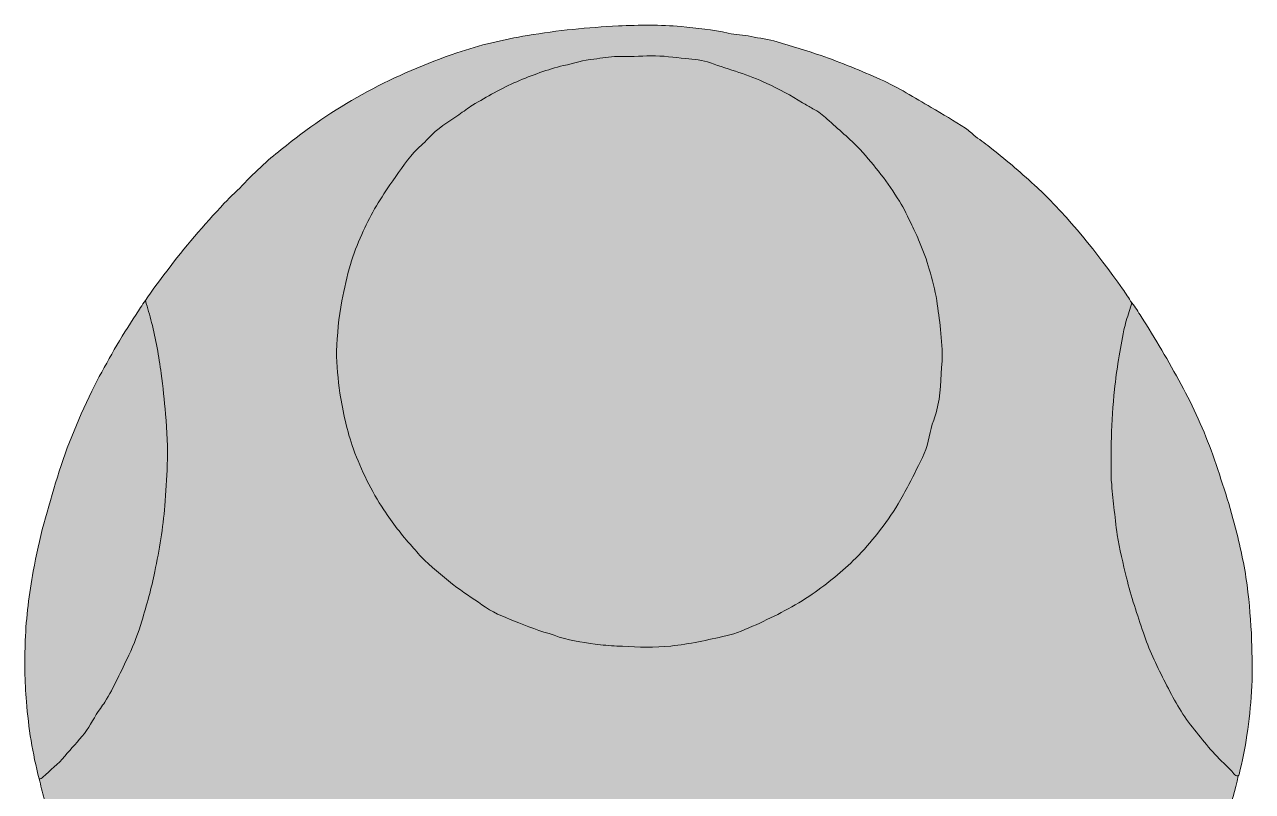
# Model space of a CAD drawing. Header units: inches. Extents: x 1.04 to 5.04, y -5.13 to -1.05.
# Drawn here: x 1.045 to 5.04, y -3.549 to -1.054 of the extents above; entities that cross this region are included whole.
import ezdxf

# ---------------------------------------------------------------- set-up
doc = ezdxf.new("R2010")
doc.units = ezdxf.units.IN
doc.header["$MEASUREMENT"] = 0
doc.layers.add('Layer 1', color=7, linetype='Continuous', lineweight=0)

msp = doc.modelspace()

# ---------------------------------------------------------------- hatches: boundary and pattern name
at = {"layer": 'Layer 1', "true_color": 0x000000, "transparency": 33554687}
h = msp.add_hatch(color=18, dxfattribs=at)
h.dxf.hatch_style = 2
edge = h.paths.add_edge_path()
edge.add_spline(control_points=[(2.0594, -2.1167), (2.0618, -2.1636), (2.0638, -2.2085), (2.0709, -2.2531), (2.0808, -2.315), (2.0936, -2.3758), (2.1149, -2.435), (2.1402, -2.505), (2.1733, -2.5709), (2.2139, -2.6331), (2.2413, -2.6751), (2.272, -2.7146), (2.3055, -2.7519), (2.3192, -2.7671), (2.3318, -2.7835), (2.3469, -2.7972), (2.3804, -2.8279), (2.4144, -2.8579), (2.4512, -2.8851), (2.4817, -2.9076), (2.5137, -2.9279), (2.5447, -2.9497), (2.5777, -2.9727), (2.6162, -2.9846), (2.6526, -3.0006), (2.6954, -3.0194), (2.7406, -3.0313), (2.7847, -3.0465), (2.8281, -3.0614), (2.8733, -3.0654), (2.9183, -3.0715), (2.9419, -3.0747), (2.9658, -3.0754), (2.9897, -3.0767), (3.0423, -3.0796), (3.0948, -3.0811), (3.1474, -3.0759), (3.2081, -3.0698), (3.2674, -3.0558), (3.3269, -3.0429), (3.3612, -3.0355), (3.3927, -3.0207), (3.4246, -3.0064), (3.4882, -2.9779), (3.5498, -2.9464), (3.6073, -2.907), (3.6582, -2.8721), (3.7055, -2.8333), (3.7493, -2.7899), (3.775, -2.7644), (3.7981, -2.7368), (3.8206, -2.7086), (3.8446, -2.6783), (3.8669, -2.6468), (3.8866, -2.6134), (3.8988, -2.5928), (3.9107, -2.5722), (3.9214, -2.5509), (3.9384, -2.5174), (3.9564, -2.4844), (3.9718, -2.45), (3.9875, -2.4149), (3.9882, -2.3761), (4.0027, -2.3409), (4.0064, -2.3318), (4.0094, -2.3224), (4.0119, -2.3129), (4.0262, -2.2594), (4.0256, -2.2041), (4.0297, -2.1495), (4.0322, -2.1152), (4.0267, -2.0808), (4.0243, -2.0464), (4.0222, -2.0145), (4.0168, -1.9833), (4.0123, -1.9519), (4.0074, -1.9175), (3.9979, -1.8839), (3.9883, -1.8504), (3.9795, -1.8201), (3.969, -1.7904), (3.9567, -1.7616), (3.9488, -1.7432), (3.9407, -1.7248), (3.9317, -1.7068), (3.9185, -1.6805), (3.9066, -1.6535), (3.8909, -1.6285), (3.8533, -1.5687), (3.8111, -1.5127), (3.7631, -1.4609), (3.7299, -1.4252), (3.6919, -1.3948), (3.6564, -1.3617), (3.6424, -1.3486), (3.6271, -1.3367), (3.6097, -1.3278), (3.5982, -1.322), (3.5872, -1.3154), (3.5763, -1.3085), (3.5387, -1.2848), (3.4996, -1.2642), (3.4594, -1.2454), (3.4005, -1.2178), (3.3379, -1.2004), (3.2768, -1.179), (3.2506, -1.1698), (3.2229, -1.1675), (3.1954, -1.1648), (3.1581, -1.1612), (3.1211, -1.1551), (3.0834, -1.1561), (3.0469, -1.157), (3.0105, -1.1584), (2.974, -1.1582), (2.9481, -1.158), (2.9229, -1.1639), (2.8973, -1.1663), (2.8638, -1.1695), (2.8315, -1.1802), (2.7987, -1.1877), (2.7461, -1.1998), (2.6959, -1.219), (2.6462, -1.2402), (2.5961, -1.2616), (2.5492, -1.2886), (2.5027, -1.3163), (2.4871, -1.3256), (2.473, -1.3373), (2.458, -1.3476), (2.4233, -1.3713), (2.3868, -1.3926), (2.3584, -1.4247), (2.3441, -1.4409), (2.3261, -1.4535), (2.3118, -1.4699), (2.2829, -1.5031), (2.259, -1.5401), (2.2337, -1.576), (2.198, -1.6267), (2.1668, -1.68), (2.1419, -1.7369), (2.1279, -1.7688), (2.1153, -1.8014), (2.1051, -1.8348), (2.0932, -1.8735), (2.0852, -1.9131), (2.0772, -1.9529), (2.0661, -2.0078), (2.0632, -2.0631), (2.0594, -2.1167)], knot_values=[0, 0, 0, 0, 1, 1, 1, 2, 2, 2, 3, 3, 3, 4, 4, 4, 5, 5, 5, 6, 6, 6, 7, 7, 7, 8, 8, 8, 9, 9, 9, 10, 10, 10, 11, 11, 11, 12, 12, 12, 13, 13, 13, 14, 14, 14, 15, 15, 15, 16, 16, 16, 17, 17, 17, 18, 18, 18, 19, 19, 19, 20, 20, 20, 21, 21, 21, 22, 22, 22, 23, 23, 23, 24, 24, 24, 25, 25, 25, 26, 26, 26, 27, 27, 27, 28, 28, 28, 29, 29, 29, 30, 30, 30, 31, 31, 31, 32, 32, 32, 33, 33, 33, 34, 34, 34, 35, 35, 35, 36, 36, 36, 37, 37, 37, 38, 38, 38, 39, 39, 39, 40, 40, 40, 41, 41, 41, 42, 42, 42, 43, 43, 43, 44, 44, 44, 45, 45, 45, 46, 46, 46, 47, 47, 47, 48, 48, 48, 49, 49, 49, 50, 50, 50, 50], degree=3, periodic=0)
edge = h.paths.add_edge_path()
edge.add_spline(control_points=[(4.9935, -3.4984), (4.985, -3.544), (4.9707, -3.5879), (4.9549, -3.6313), (4.8991, -3.7838), (4.8148, -3.9187), (4.702, -4.035), (4.627, -4.1124), (4.5406, -4.1754), (4.4456, -4.2268), (4.3886, -4.2576), (4.3291, -4.2824), (4.2693, -4.3067), (4.2679, -4.3073), (4.2667, -4.3082), (4.2654, -4.3089), (4.259, -4.3005), (4.2656, -4.2921), (4.2655, -4.2837), (4.2645, -4.2309), (4.2664, -4.1782), (4.2612, -4.1255), (4.2581, -4.0948), (4.2535, -4.0662), (4.2363, -4.0388), (4.2113, -3.9989), (4.1769, -3.9692), (4.1422, -3.9393), (4.1237, -3.9235), (4.1019, -3.9123), (4.0824, -3.8981), (4.0479, -3.8731), (4.0114, -3.8513), (3.9745, -3.8305), (3.9311, -3.8061), (3.8862, -3.785), (3.8402, -3.7659), (3.7448, -3.7262), (3.6472, -3.693), (3.547, -3.668), (3.4932, -3.6545), (3.4378, -3.6476), (3.3831, -3.6373), (3.3316, -3.6275), (3.2794, -3.6258), (3.2275, -3.6202), (3.188, -3.6159), (3.1479, -3.6174), (3.108, -3.6173), (3.0245, -3.617), (2.9409, -3.6148), (2.8575, -3.6218), (2.8122, -3.6256), (2.7672, -3.6311), (2.722, -3.6351), (2.6671, -3.6399), (2.6136, -3.6524), (2.56, -3.6634), (2.5186, -3.6719), (2.4782, -3.6855), (2.4375, -3.6971), (2.4025, -3.707), (2.367, -3.7156), (2.3329, -3.7278), (2.266, -3.7517), (2.2015, -3.7814), (2.1381, -3.8133), (2.0739, -3.8455), (2.0116, -3.8809), (1.955, -3.9254), (1.9242, -3.9497), (1.8884, -3.9683), (1.8658, -4.002), (1.8491, -4.027), (1.8344, -4.0531), (1.8272, -4.0826), (1.8186, -4.1178), (1.8184, -4.154), (1.8164, -4.1898), (1.8144, -4.2242), (1.8137, -4.2589), (1.8177, -4.2934), (1.8182, -4.298), (1.8196, -4.3034), (1.8152, -4.3074), (1.7584, -4.2846), (1.701, -4.2627), (1.6473, -4.2335), (1.5855, -4.1998), (1.5262, -4.1614), (1.4716, -4.117), (1.4164, -4.0721), (1.3658, -4.0221), (1.3205, -3.9669), (1.258, -3.8906), (1.2051, -3.8085), (1.1648, -3.7183), (1.1435, -3.6707), (1.1231, -3.6231), (1.1087, -3.5727), (1.1025, -3.5512), (1.0978, -3.5295), (1.0927, -3.5078), (1.0976, -3.5082), (1.1013, -3.5062), (1.1048, -3.5027), (1.1283, -3.4797), (1.1546, -3.4596), (1.176, -3.4342), (1.1969, -3.4092), (1.2192, -3.3855), (1.2396, -3.36), (1.2599, -3.3347), (1.2726, -3.3048), (1.2917, -3.2789), (1.2967, -3.2722), (1.3014, -3.2653), (1.3058, -3.2583), (1.336, -3.2095), (1.3593, -3.1571), (1.3842, -3.1055), (1.4013, -3.0699), (1.4151, -3.0327), (1.4264, -2.995), (1.4423, -2.9418), (1.4575, -2.8881), (1.4687, -2.8336), (1.4833, -2.7629), (1.4951, -2.6918), (1.5012, -2.6197), (1.5049, -2.5755), (1.5079, -2.5313), (1.5094, -2.4871), (1.5113, -2.4318), (1.5087, -2.3765), (1.5036, -2.3213), (1.4995, -2.2772), (1.4958, -2.2331), (1.4896, -2.1893), (1.4816, -2.1335), (1.472, -2.078), (1.4583, -2.0233), (1.4523, -1.9995), (1.4452, -1.976), (1.4385, -1.9523), (1.4588, -1.9184), (1.4839, -1.888), (1.5074, -1.8564), (1.5651, -1.7789), (1.629, -1.7065), (1.6946, -1.6357), (1.7159, -1.6127), (1.7405, -1.5925), (1.7611, -1.5689), (1.7822, -1.5447), (1.8072, -1.5248), (1.83, -1.5026), (1.8506, -1.4825), (1.8744, -1.4658), (1.8967, -1.4476), (2.0627, -1.3125), (2.2493, -1.2153), (2.4512, -1.1463), (2.5261, -1.1207), (2.6029, -1.1031), (2.6809, -1.0898), (2.7789, -1.0731), (2.8776, -1.0634), (2.9768, -1.0588), (3.0448, -1.0557), (3.1133, -1.0542), (3.1808, -1.061), (3.2319, -1.0661), (3.2837, -1.07), (3.3341, -1.0824), (3.3583, -1.0884), (3.3839, -1.0867), (3.4084, -1.0926), (3.4365, -1.0992), (3.4657, -1.1018), (3.4931, -1.11), (3.541, -1.1242), (3.5889, -1.1387), (3.6361, -1.155), (3.7019, -1.1777), (3.7659, -1.2046), (3.8294, -1.2326), (3.8871, -1.2581), (3.9399, -1.2927), (3.9945, -1.3239), (4.0321, -1.3453), (4.069, -1.368), (4.1056, -1.3911), (4.1177, -1.3987), (4.1276, -1.4098), (4.139, -1.4186), (4.1564, -1.432), (4.1749, -1.4442), (4.192, -1.4581), (4.2423, -1.4987), (4.2918, -1.5401), (4.339, -1.5844), (4.4447, -1.6833), (4.5338, -1.7961), (4.6169, -1.9139), (4.6274, -1.9288), (4.6374, -1.944), (4.6467, -1.9595), (4.6439, -1.9689), (4.641, -1.9783), (4.6383, -1.9877), (4.6325, -2.0077), (4.6254, -2.0275), (4.6216, -2.0478), (4.6094, -2.1121), (4.5972, -2.1763), (4.591, -2.2416), (4.586, -2.2936), (4.5822, -2.3457), (4.5806, -2.3979), (4.5792, -2.4416), (4.5802, -2.4853), (4.5802, -2.5291), (4.5802, -2.5332), (4.5803, -2.5374), (4.5808, -2.5416), (4.5835, -2.569), (4.5853, -2.5965), (4.5888, -2.624), (4.5926, -2.654), (4.5952, -2.6842), (4.5997, -2.714), (4.6068, -2.7612), (4.6192, -2.8073), (4.6299, -2.8538), (4.6441, -2.9148), (4.6654, -2.9736), (4.6847, -3.033), (4.7021, -3.0864), (4.7263, -3.1365), (4.7516, -3.1862), (4.7773, -3.2366), (4.8032, -3.2869), (4.8382, -3.3317), (4.8723, -3.3753), (4.9062, -3.4191), (4.9465, -3.4574), (4.958, -3.4684), (4.9701, -3.479), (4.9796, -3.492), (4.9828, -3.4965), (4.9877, -3.4987), (4.9935, -3.4984)], knot_values=[0, 0, 0, 0, 1, 1, 1, 2, 2, 2, 3, 3, 3, 4, 4, 4, 5, 5, 5, 6, 6, 6, 7, 7, 7, 8, 8, 8, 9, 9, 9, 10, 10, 10, 11, 11, 11, 12, 12, 12, 13, 13, 13, 14, 14, 14, 15, 15, 15, 16, 16, 16, 17, 17, 17, 18, 18, 18, 19, 19, 19, 20, 20, 20, 21, 21, 21, 22, 22, 22, 23, 23, 23, 24, 24, 24, 25, 25, 25, 26, 26, 26, 27, 27, 27, 28, 28, 28, 29, 29, 29, 30, 30, 30, 31, 31, 31, 32, 32, 32, 33, 33, 33, 34, 34, 34, 35, 35, 35, 36, 36, 36, 37, 37, 37, 38, 38, 38, 39, 39, 39, 40, 40, 40, 41, 41, 41, 42, 42, 42, 43, 43, 43, 44, 44, 44, 45, 45, 45, 46, 46, 46, 47, 47, 47, 48, 48, 48, 49, 49, 49, 50, 50, 50, 51, 51, 51, 52, 52, 52, 53, 53, 53, 54, 54, 54, 55, 55, 55, 56, 56, 56, 57, 57, 57, 58, 58, 58, 59, 59, 59, 60, 60, 60, 61, 61, 61, 62, 62, 62, 63, 63, 63, 64, 64, 64, 65, 65, 65, 66, 66, 66, 67, 67, 67, 68, 68, 68, 69, 69, 69, 70, 70, 70, 71, 71, 71, 72, 72, 72, 73, 73, 73, 74, 74, 74, 75, 75, 75, 76, 76, 76, 77, 77, 77, 78, 78, 78, 79, 79, 79, 80, 80, 80, 81, 81, 81, 82, 82, 82, 83, 83, 83, 84, 84, 84, 84], degree=3, periodic=0)
at = {"layer": 'Layer 1', "true_color": 0xcccccc, "transparency": 33554687}
h = msp.add_hatch(color=254, dxfattribs=at)
h.dxf.hatch_style = 2
edge = h.paths.add_edge_path()
edge.add_spline(control_points=[(2.0594, -2.1167), (2.0632, -2.0631), (2.0661, -2.0078), (2.0772, -1.9529), (2.0852, -1.9131), (2.0932, -1.8735), (2.1051, -1.8348), (2.1153, -1.8014), (2.1279, -1.7688), (2.1419, -1.7369), (2.1668, -1.68), (2.198, -1.6267), (2.2337, -1.576), (2.259, -1.5401), (2.2829, -1.5031), (2.3118, -1.4699), (2.3261, -1.4535), (2.3441, -1.4409), (2.3584, -1.4247), (2.3868, -1.3926), (2.4233, -1.3713), (2.458, -1.3476), (2.473, -1.3373), (2.4871, -1.3256), (2.5027, -1.3163), (2.5492, -1.2886), (2.5961, -1.2616), (2.6462, -1.2402), (2.6959, -1.219), (2.7461, -1.1998), (2.7987, -1.1877), (2.8315, -1.1802), (2.8638, -1.1695), (2.8973, -1.1663), (2.9229, -1.1639), (2.9481, -1.158), (2.974, -1.1582), (3.0105, -1.1584), (3.0469, -1.157), (3.0834, -1.1561), (3.1211, -1.1551), (3.1581, -1.1612), (3.1954, -1.1648), (3.2229, -1.1675), (3.2506, -1.1698), (3.2768, -1.179), (3.3379, -1.2004), (3.4005, -1.2178), (3.4594, -1.2454), (3.4996, -1.2642), (3.5387, -1.2848), (3.5763, -1.3085), (3.5872, -1.3154), (3.5982, -1.322), (3.6097, -1.3278), (3.6271, -1.3367), (3.6424, -1.3486), (3.6564, -1.3617), (3.6919, -1.3948), (3.7299, -1.4252), (3.7631, -1.4609), (3.8111, -1.5127), (3.8533, -1.5687), (3.8909, -1.6285), (3.9066, -1.6535), (3.9185, -1.6805), (3.9317, -1.7068), (3.9407, -1.7248), (3.9488, -1.7432), (3.9567, -1.7616), (3.969, -1.7904), (3.9795, -1.8201), (3.9883, -1.8504), (3.9979, -1.8839), (4.0074, -1.9175), (4.0123, -1.9519), (4.0168, -1.9833), (4.0222, -2.0145), (4.0243, -2.0464), (4.0267, -2.0808), (4.0322, -2.1152), (4.0297, -2.1495), (4.0256, -2.2041), (4.0262, -2.2594), (4.0119, -2.3129), (4.0094, -2.3224), (4.0064, -2.3318), (4.0027, -2.3409), (3.9882, -2.3761), (3.9875, -2.4149), (3.9718, -2.45), (3.9564, -2.4844), (3.9384, -2.5174), (3.9214, -2.5509), (3.9107, -2.5722), (3.8988, -2.5928), (3.8866, -2.6134), (3.8669, -2.6468), (3.8446, -2.6783), (3.8206, -2.7086), (3.7981, -2.7368), (3.775, -2.7644), (3.7493, -2.7899), (3.7055, -2.8333), (3.6582, -2.8721), (3.6073, -2.907), (3.5498, -2.9464), (3.4882, -2.9779), (3.4246, -3.0064), (3.3927, -3.0207), (3.3612, -3.0355), (3.3269, -3.0429), (3.2674, -3.0558), (3.2081, -3.0698), (3.1474, -3.0759), (3.0948, -3.0811), (3.0423, -3.0796), (2.9897, -3.0767), (2.9658, -3.0754), (2.9419, -3.0747), (2.9183, -3.0715), (2.8733, -3.0654), (2.8281, -3.0614), (2.7847, -3.0465), (2.7406, -3.0313), (2.6954, -3.0194), (2.6526, -3.0006), (2.6162, -2.9846), (2.5777, -2.9727), (2.5447, -2.9497), (2.5137, -2.9279), (2.4817, -2.9076), (2.4512, -2.8851), (2.4144, -2.8579), (2.3804, -2.8279), (2.3469, -2.7972), (2.3318, -2.7835), (2.3192, -2.7671), (2.3055, -2.7519), (2.272, -2.7146), (2.2413, -2.6751), (2.2139, -2.6331), (2.1733, -2.5709), (2.1402, -2.505), (2.1149, -2.435), (2.0936, -2.3758), (2.0808, -2.315), (2.0709, -2.2531), (2.0638, -2.2085), (2.0618, -2.1636), (2.0594, -2.1167)], knot_values=[0, 0, 0, 0, 1, 1, 1, 2, 2, 2, 3, 3, 3, 4, 4, 4, 5, 5, 5, 6, 6, 6, 7, 7, 7, 8, 8, 8, 9, 9, 9, 10, 10, 10, 11, 11, 11, 12, 12, 12, 13, 13, 13, 14, 14, 14, 15, 15, 15, 16, 16, 16, 17, 17, 17, 18, 18, 18, 19, 19, 19, 20, 20, 20, 21, 21, 21, 22, 22, 22, 23, 23, 23, 24, 24, 24, 25, 25, 25, 26, 26, 26, 27, 27, 27, 28, 28, 28, 29, 29, 29, 30, 30, 30, 31, 31, 31, 32, 32, 32, 33, 33, 33, 34, 34, 34, 35, 35, 35, 36, 36, 36, 37, 37, 37, 38, 38, 38, 39, 39, 39, 40, 40, 40, 41, 41, 41, 42, 42, 42, 43, 43, 43, 44, 44, 44, 45, 45, 45, 46, 46, 46, 47, 47, 47, 48, 48, 48, 49, 49, 49, 50, 50, 50, 50], degree=3, periodic=0)
h = msp.add_hatch(color=254, dxfattribs=at)
h.dxf.hatch_style = 2
edge = h.paths.add_edge_path()
edge.add_spline(control_points=[(1.4385, -1.9523), (1.4452, -1.976), (1.4523, -1.9995), (1.4583, -2.0233), (1.472, -2.078), (1.4816, -2.1335), (1.4896, -2.1893), (1.4958, -2.2331), (1.4995, -2.2772), (1.5036, -2.3213), (1.5087, -2.3765), (1.5113, -2.4318), (1.5094, -2.4871), (1.5079, -2.5313), (1.5049, -2.5755), (1.5012, -2.6197), (1.4951, -2.6918), (1.4833, -2.7629), (1.4687, -2.8336), (1.4575, -2.8881), (1.4423, -2.9418), (1.4264, -2.995), (1.4151, -3.0327), (1.4013, -3.0699), (1.3842, -3.1055), (1.3593, -3.1571), (1.336, -3.2095), (1.3058, -3.2583), (1.3014, -3.2653), (1.2967, -3.2722), (1.2917, -3.2789), (1.2726, -3.3048), (1.2599, -3.3347), (1.2396, -3.36), (1.2192, -3.3855), (1.1969, -3.4092), (1.176, -3.4342), (1.1546, -3.4596), (1.1283, -3.4797), (1.1048, -3.5027), (1.1013, -3.5062), (1.0976, -3.5082), (1.0927, -3.5078), (1.0705, -3.4256), (1.058, -3.3417), (1.0508, -3.2569), (1.0452, -3.1905), (1.0449, -3.1239), (1.0472, -3.0575), (1.0499, -2.9817), (1.0601, -2.9066), (1.0732, -2.8319), (1.0915, -2.728), (1.1207, -2.6271), (1.1517, -2.5266), (1.1833, -2.424), (1.2243, -2.3251), (1.2728, -2.2293), (1.3132, -2.1494), (1.3586, -2.0722), (1.4077, -1.9972), (1.4177, -1.982), (1.4269, -1.9663), (1.4385, -1.9523)], knot_values=[0, 0, 0, 0, 1, 1, 1, 2, 2, 2, 3, 3, 3, 4, 4, 4, 5, 5, 5, 6, 6, 6, 7, 7, 7, 8, 8, 8, 9, 9, 9, 10, 10, 10, 11, 11, 11, 12, 12, 12, 13, 13, 13, 14, 14, 14, 15, 15, 15, 16, 16, 16, 17, 17, 17, 18, 18, 18, 19, 19, 19, 20, 20, 20, 21, 21, 21, 21], degree=3, periodic=0)
h = msp.add_hatch(color=254, dxfattribs=at)
h.dxf.hatch_style = 2
edge = h.paths.add_edge_path()
edge.add_spline(control_points=[(4.9935, -3.4984), (4.9877, -3.4987), (4.9828, -3.4965), (4.9796, -3.492), (4.9701, -3.479), (4.958, -3.4684), (4.9465, -3.4574), (4.9062, -3.4191), (4.8723, -3.3753), (4.8382, -3.3317), (4.8032, -3.2869), (4.7773, -3.2366), (4.7516, -3.1862), (4.7263, -3.1365), (4.7021, -3.0864), (4.6847, -3.033), (4.6654, -2.9736), (4.6441, -2.9148), (4.6299, -2.8538), (4.6192, -2.8073), (4.6068, -2.7612), (4.5997, -2.714), (4.5952, -2.6842), (4.5926, -2.654), (4.5888, -2.624), (4.5853, -2.5965), (4.5835, -2.569), (4.5808, -2.5416), (4.5803, -2.5374), (4.5802, -2.5332), (4.5802, -2.5291), (4.5802, -2.4853), (4.5792, -2.4416), (4.5806, -2.3979), (4.5822, -2.3457), (4.586, -2.2936), (4.591, -2.2416), (4.5972, -2.1763), (4.6094, -2.1121), (4.6216, -2.0478), (4.6254, -2.0275), (4.6325, -2.0077), (4.6383, -1.9877), (4.641, -1.9783), (4.6439, -1.9689), (4.6467, -1.9595), (4.6596, -1.9727), (4.6677, -1.9892), (4.6775, -2.0044), (4.7238, -2.0761), (4.7668, -2.1498), (4.8075, -2.2248), (4.8475, -2.2986), (4.8823, -2.3746), (4.9103, -2.4541), (4.9399, -2.5381), (4.9673, -2.6227), (4.9889, -2.709), (5.0047, -2.7721), (5.0176, -2.8361), (5.025, -2.9009), (5.0318, -2.9597), (5.0362, -3.0188), (5.0377, -3.0781), (5.039, -3.1268), (5.0396, -3.1754), (5.0367, -3.224), (5.0338, -3.2713), (5.0288, -3.3184), (5.0218, -3.3654), (5.0154, -3.4086), (5.0069, -3.4513), (4.9959, -3.4935), (4.9954, -3.4952), (4.9943, -3.4968), (4.9935, -3.4984)], knot_values=[0, 0, 0, 0, 1, 1, 1, 2, 2, 2, 3, 3, 3, 4, 4, 4, 5, 5, 5, 6, 6, 6, 7, 7, 7, 8, 8, 8, 9, 9, 9, 10, 10, 10, 11, 11, 11, 12, 12, 12, 13, 13, 13, 14, 14, 14, 15, 15, 15, 16, 16, 16, 17, 17, 17, 18, 18, 18, 19, 19, 19, 20, 20, 20, 21, 21, 21, 22, 22, 22, 23, 23, 23, 24, 24, 24, 25, 25, 25, 25], degree=3, periodic=0)

# ---------------------------------------------------------------- linework, layer by layer
at = {"layer": 'Layer 1'}
for points, knots in [([(4.9935, -3.4984), (4.985, -3.544), (4.9707, -3.5879), (4.9549, -3.6313), (4.8991, -3.7838), (4.8148, -3.9187), (4.702, -4.035), (4.627, -4.1124), (4.5406, -4.1754), (4.4456, -4.2268), (4.3886, -4.2576), (4.3291, -4.2824), (4.2693, -4.3067), (4.2679, -4.3073), (4.2667, -4.3082), (4.2654, -4.3089), (4.259, -4.3005), (4.2656, -4.2921), (4.2655, -4.2837), (4.2645, -4.2309), (4.2664, -4.1782), (4.2612, -4.1255), (4.2581, -4.0948), (4.2535, -4.0662), (4.2363, -4.0388), (4.2113, -3.9989), (4.1769, -3.9692), (4.1422, -3.9393), (4.1237, -3.9235), (4.1019, -3.9123), (4.0824, -3.8981), (4.0479, -3.8731), (4.0114, -3.8513), (3.9745, -3.8305), (3.9311, -3.8061), (3.8862, -3.785), (3.8402, -3.7659), (3.7448, -3.7262), (3.6472, -3.693), (3.547, -3.668), (3.4932, -3.6545), (3.4378, -3.6476), (3.3831, -3.6373), (3.3316, -3.6275), (3.2794, -3.6258), (3.2275, -3.6202), (3.188, -3.6159), (3.1479, -3.6174), (3.108, -3.6173), (3.0245, -3.617), (2.9409, -3.6148), (2.8575, -3.6218), (2.8122, -3.6256), (2.7672, -3.6311), (2.722, -3.6351), (2.6671, -3.6399), (2.6136, -3.6524), (2.56, -3.6634), (2.5186, -3.6719), (2.4782, -3.6855), (2.4375, -3.6971), (2.4025, -3.707), (2.367, -3.7156), (2.3329, -3.7278), (2.266, -3.7517), (2.2015, -3.7814), (2.1381, -3.8133), (2.0739, -3.8455), (2.0116, -3.8809), (1.955, -3.9254), (1.9242, -3.9497), (1.8884, -3.9683), (1.8658, -4.002), (1.8491, -4.027), (1.8344, -4.0531), (1.8272, -4.0826), (1.8186, -4.1178), (1.8184, -4.154), (1.8164, -4.1898), (1.8144, -4.2242), (1.8137, -4.2589), (1.8177, -4.2934), (1.8182, -4.298), (1.8196, -4.3034), (1.8152, -4.3074), (1.7584, -4.2846), (1.701, -4.2627), (1.6473, -4.2335), (1.5855, -4.1998), (1.5262, -4.1614), (1.4716, -4.117), (1.4164, -4.0721), (1.3658, -4.0221), (1.3205, -3.9669), (1.258, -3.8906), (1.2051, -3.8085), (1.1648, -3.7183), (1.1435, -3.6707), (1.1231, -3.6231), (1.1087, -3.5727), (1.1025, -3.5512), (1.0978, -3.5295), (1.0927, -3.5078), (1.0976, -3.5082), (1.1013, -3.5062), (1.1048, -3.5027), (1.1283, -3.4797), (1.1546, -3.4596), (1.176, -3.4342), (1.1969, -3.4092), (1.2192, -3.3855), (1.2396, -3.36), (1.2599, -3.3347), (1.2726, -3.3048), (1.2917, -3.2789), (1.2967, -3.2722), (1.3014, -3.2653), (1.3058, -3.2583), (1.336, -3.2095), (1.3593, -3.1571), (1.3842, -3.1055), (1.4013, -3.0699), (1.4151, -3.0327), (1.4264, -2.995), (1.4423, -2.9418), (1.4575, -2.8881), (1.4687, -2.8336), (1.4833, -2.7629), (1.4951, -2.6918), (1.5012, -2.6197), (1.5049, -2.5755), (1.5079, -2.5313), (1.5094, -2.4871), (1.5113, -2.4318), (1.5087, -2.3765), (1.5036, -2.3213), (1.4995, -2.2772), (1.4958, -2.2331), (1.4896, -2.1893), (1.4816, -2.1335), (1.472, -2.078), (1.4583, -2.0233), (1.4523, -1.9995), (1.4452, -1.976), (1.4385, -1.9523), (1.4588, -1.9184), (1.4839, -1.888), (1.5074, -1.8564), (1.5651, -1.7789), (1.629, -1.7065), (1.6946, -1.6357), (1.7159, -1.6127), (1.7405, -1.5925), (1.7611, -1.5689), (1.7822, -1.5447), (1.8072, -1.5248), (1.83, -1.5026), (1.8506, -1.4825), (1.8744, -1.4658), (1.8967, -1.4476), (2.0627, -1.3125), (2.2493, -1.2153), (2.4512, -1.1463), (2.5261, -1.1207), (2.6029, -1.1031), (2.6809, -1.0898), (2.7789, -1.0731), (2.8776, -1.0634), (2.9768, -1.0588), (3.0448, -1.0557), (3.1133, -1.0542), (3.1808, -1.061), (3.2319, -1.0661), (3.2837, -1.07), (3.3341, -1.0824), (3.3583, -1.0884), (3.3839, -1.0867), (3.4084, -1.0926), (3.4365, -1.0992), (3.4657, -1.1018), (3.4931, -1.11), (3.541, -1.1242), (3.5889, -1.1387), (3.6361, -1.155), (3.7019, -1.1777), (3.7659, -1.2046), (3.8294, -1.2326), (3.8871, -1.2581), (3.9399, -1.2927), (3.9945, -1.3239), (4.0321, -1.3453), (4.069, -1.368), (4.1056, -1.3911), (4.1177, -1.3987), (4.1276, -1.4098), (4.139, -1.4186), (4.1564, -1.432), (4.1749, -1.4442), (4.192, -1.4581), (4.2423, -1.4987), (4.2918, -1.5401), (4.339, -1.5844), (4.4447, -1.6833), (4.5338, -1.7961), (4.6169, -1.9139), (4.6274, -1.9288), (4.6374, -1.944), (4.6467, -1.9595), (4.6439, -1.9689), (4.641, -1.9783), (4.6383, -1.9877), (4.6325, -2.0077), (4.6254, -2.0275), (4.6216, -2.0478), (4.6094, -2.1121), (4.5972, -2.1763), (4.591, -2.2416), (4.586, -2.2936), (4.5822, -2.3457), (4.5806, -2.3979), (4.5792, -2.4416), (4.5802, -2.4853), (4.5802, -2.5291), (4.5802, -2.5332), (4.5803, -2.5374), (4.5808, -2.5416), (4.5835, -2.569), (4.5853, -2.5965), (4.5888, -2.624), (4.5926, -2.654), (4.5952, -2.6842), (4.5997, -2.714), (4.6068, -2.7612), (4.6192, -2.8073), (4.6299, -2.8538), (4.6441, -2.9148), (4.6654, -2.9736), (4.6847, -3.033), (4.7021, -3.0864), (4.7263, -3.1365), (4.7516, -3.1862), (4.7773, -3.2366), (4.8032, -3.2869), (4.8382, -3.3317), (4.8723, -3.3753), (4.9062, -3.4191), (4.9465, -3.4574), (4.958, -3.4684), (4.9701, -3.479), (4.9796, -3.492), (4.9828, -3.4965), (4.9877, -3.4987), (4.9935, -3.4984)], [0, 0, 0, 0, 1, 1, 1, 2, 2, 2, 3, 3, 3, 4, 4, 4, 5, 5, 5, 6, 6, 6, 7, 7, 7, 8, 8, 8, 9, 9, 9, 10, 10, 10, 11, 11, 11, 12, 12, 12, 13, 13, 13, 14, 14, 14, 15, 15, 15, 16, 16, 16, 17, 17, 17, 18, 18, 18, 19, 19, 19, 20, 20, 20, 21, 21, 21, 22, 22, 22, 23, 23, 23, 24, 24, 24, 25, 25, 25, 26, 26, 26, 27, 27, 27, 28, 28, 28, 29, 29, 29, 30, 30, 30, 31, 31, 31, 32, 32, 32, 33, 33, 33, 34, 34, 34, 35, 35, 35, 36, 36, 36, 37, 37, 37, 38, 38, 38, 39, 39, 39, 40, 40, 40, 41, 41, 41, 42, 42, 42, 43, 43, 43, 44, 44, 44, 45, 45, 45, 46, 46, 46, 47, 47, 47, 48, 48, 48, 49, 49, 49, 50, 50, 50, 51, 51, 51, 52, 52, 52, 53, 53, 53, 54, 54, 54, 55, 55, 55, 56, 56, 56, 57, 57, 57, 58, 58, 58, 59, 59, 59, 60, 60, 60, 61, 61, 61, 62, 62, 62, 63, 63, 63, 64, 64, 64, 65, 65, 65, 66, 66, 66, 67, 67, 67, 68, 68, 68, 69, 69, 69, 70, 70, 70, 71, 71, 71, 72, 72, 72, 73, 73, 73, 74, 74, 74, 75, 75, 75, 76, 76, 76, 77, 77, 77, 78, 78, 78, 79, 79, 79, 80, 80, 80, 81, 81, 81, 82, 82, 82, 83, 83, 83, 84, 84, 84, 84]), ([(2.0594, -2.1167), (2.0618, -2.1636), (2.0638, -2.2085), (2.0709, -2.2531), (2.0808, -2.315), (2.0936, -2.3758), (2.1149, -2.435), (2.1402, -2.505), (2.1733, -2.5709), (2.2139, -2.6331), (2.2413, -2.6751), (2.272, -2.7146), (2.3055, -2.7519), (2.3192, -2.7671), (2.3318, -2.7835), (2.3469, -2.7972), (2.3804, -2.8279), (2.4144, -2.8579), (2.4512, -2.8851), (2.4817, -2.9076), (2.5137, -2.9279), (2.5447, -2.9497), (2.5777, -2.9727), (2.6162, -2.9846), (2.6526, -3.0006), (2.6954, -3.0194), (2.7406, -3.0313), (2.7847, -3.0465), (2.8281, -3.0614), (2.8733, -3.0654), (2.9183, -3.0715), (2.9419, -3.0747), (2.9658, -3.0754), (2.9897, -3.0767), (3.0423, -3.0796), (3.0948, -3.0811), (3.1474, -3.0759), (3.2081, -3.0698), (3.2674, -3.0558), (3.3269, -3.0429), (3.3612, -3.0355), (3.3927, -3.0207), (3.4246, -3.0064), (3.4882, -2.9779), (3.5498, -2.9464), (3.6073, -2.907), (3.6582, -2.8721), (3.7055, -2.8333), (3.7493, -2.7899), (3.775, -2.7644), (3.7981, -2.7368), (3.8206, -2.7086), (3.8446, -2.6783), (3.8669, -2.6468), (3.8866, -2.6134), (3.8988, -2.5928), (3.9107, -2.5722), (3.9214, -2.5509), (3.9384, -2.5174), (3.9564, -2.4844), (3.9718, -2.45), (3.9875, -2.4149), (3.9882, -2.3761), (4.0027, -2.3409), (4.0064, -2.3318), (4.0094, -2.3224), (4.0119, -2.3129), (4.0262, -2.2594), (4.0256, -2.2041), (4.0297, -2.1495), (4.0322, -2.1152), (4.0267, -2.0808), (4.0243, -2.0464), (4.0222, -2.0145), (4.0168, -1.9833), (4.0123, -1.9519), (4.0074, -1.9175), (3.9979, -1.8839), (3.9883, -1.8504), (3.9795, -1.8201), (3.969, -1.7904), (3.9567, -1.7616), (3.9488, -1.7432), (3.9407, -1.7248), (3.9317, -1.7068), (3.9185, -1.6805), (3.9066, -1.6535), (3.8909, -1.6285), (3.8533, -1.5687), (3.8111, -1.5127), (3.7631, -1.4609), (3.7299, -1.4252), (3.6919, -1.3948), (3.6564, -1.3617), (3.6424, -1.3486), (3.6271, -1.3367), (3.6097, -1.3278), (3.5982, -1.322), (3.5872, -1.3154), (3.5763, -1.3085), (3.5387, -1.2848), (3.4996, -1.2642), (3.4594, -1.2454), (3.4005, -1.2178), (3.3379, -1.2004), (3.2768, -1.179), (3.2506, -1.1698), (3.2229, -1.1675), (3.1954, -1.1648), (3.1581, -1.1612), (3.1211, -1.1551), (3.0834, -1.1561), (3.0469, -1.157), (3.0105, -1.1584), (2.974, -1.1582), (2.9481, -1.158), (2.9229, -1.1639), (2.8973, -1.1663), (2.8638, -1.1695), (2.8315, -1.1802), (2.7987, -1.1877), (2.7461, -1.1998), (2.6959, -1.219), (2.6462, -1.2402), (2.5961, -1.2616), (2.5492, -1.2886), (2.5027, -1.3163), (2.4871, -1.3256), (2.473, -1.3373), (2.458, -1.3476), (2.4233, -1.3713), (2.3868, -1.3926), (2.3584, -1.4247), (2.3441, -1.4409), (2.3261, -1.4535), (2.3118, -1.4699), (2.2829, -1.5031), (2.259, -1.5401), (2.2337, -1.576), (2.198, -1.6267), (2.1668, -1.68), (2.1419, -1.7369), (2.1279, -1.7688), (2.1153, -1.8014), (2.1051, -1.8348), (2.0932, -1.8735), (2.0852, -1.9131), (2.0772, -1.9529), (2.0661, -2.0078), (2.0632, -2.0631), (2.0594, -2.1167)], [0, 0, 0, 0, 1, 1, 1, 2, 2, 2, 3, 3, 3, 4, 4, 4, 5, 5, 5, 6, 6, 6, 7, 7, 7, 8, 8, 8, 9, 9, 9, 10, 10, 10, 11, 11, 11, 12, 12, 12, 13, 13, 13, 14, 14, 14, 15, 15, 15, 16, 16, 16, 17, 17, 17, 18, 18, 18, 19, 19, 19, 20, 20, 20, 21, 21, 21, 22, 22, 22, 23, 23, 23, 24, 24, 24, 25, 25, 25, 26, 26, 26, 27, 27, 27, 28, 28, 28, 29, 29, 29, 30, 30, 30, 31, 31, 31, 32, 32, 32, 33, 33, 33, 34, 34, 34, 35, 35, 35, 36, 36, 36, 37, 37, 37, 38, 38, 38, 39, 39, 39, 40, 40, 40, 41, 41, 41, 42, 42, 42, 43, 43, 43, 44, 44, 44, 45, 45, 45, 46, 46, 46, 47, 47, 47, 48, 48, 48, 49, 49, 49, 50, 50, 50, 50]), ([(2.0594, -2.1167), (2.0632, -2.0631), (2.0661, -2.0078), (2.0772, -1.9529), (2.0852, -1.9131), (2.0932, -1.8735), (2.1051, -1.8348), (2.1153, -1.8014), (2.1279, -1.7688), (2.1419, -1.7369), (2.1668, -1.68), (2.198, -1.6267), (2.2337, -1.576), (2.259, -1.5401), (2.2829, -1.5031), (2.3118, -1.4699), (2.3261, -1.4535), (2.3441, -1.4409), (2.3584, -1.4247), (2.3868, -1.3926), (2.4233, -1.3713), (2.458, -1.3476), (2.473, -1.3373), (2.4871, -1.3256), (2.5027, -1.3163), (2.5492, -1.2886), (2.5961, -1.2616), (2.6462, -1.2402), (2.6959, -1.219), (2.7461, -1.1998), (2.7987, -1.1877), (2.8315, -1.1802), (2.8638, -1.1695), (2.8973, -1.1663), (2.9229, -1.1639), (2.9481, -1.158), (2.974, -1.1582), (3.0105, -1.1584), (3.0469, -1.157), (3.0834, -1.1561), (3.1211, -1.1551), (3.1581, -1.1612), (3.1954, -1.1648), (3.2229, -1.1675), (3.2506, -1.1698), (3.2768, -1.179), (3.3379, -1.2004), (3.4005, -1.2178), (3.4594, -1.2454), (3.4996, -1.2642), (3.5387, -1.2848), (3.5763, -1.3085), (3.5872, -1.3154), (3.5982, -1.322), (3.6097, -1.3278), (3.6271, -1.3367), (3.6424, -1.3486), (3.6564, -1.3617), (3.6919, -1.3948), (3.7299, -1.4252), (3.7631, -1.4609), (3.8111, -1.5127), (3.8533, -1.5687), (3.8909, -1.6285), (3.9066, -1.6535), (3.9185, -1.6805), (3.9317, -1.7068), (3.9407, -1.7248), (3.9488, -1.7432), (3.9567, -1.7616), (3.969, -1.7904), (3.9795, -1.8201), (3.9883, -1.8504), (3.9979, -1.8839), (4.0074, -1.9175), (4.0123, -1.9519), (4.0168, -1.9833), (4.0222, -2.0145), (4.0243, -2.0464), (4.0267, -2.0808), (4.0322, -2.1152), (4.0297, -2.1495), (4.0256, -2.2041), (4.0262, -2.2594), (4.0119, -2.3129), (4.0094, -2.3224), (4.0064, -2.3318), (4.0027, -2.3409), (3.9882, -2.3761), (3.9875, -2.4149), (3.9718, -2.45), (3.9564, -2.4844), (3.9384, -2.5174), (3.9214, -2.5509), (3.9107, -2.5722), (3.8988, -2.5928), (3.8866, -2.6134), (3.8669, -2.6468), (3.8446, -2.6783), (3.8206, -2.7086), (3.7981, -2.7368), (3.775, -2.7644), (3.7493, -2.7899), (3.7055, -2.8333), (3.6582, -2.8721), (3.6073, -2.907), (3.5498, -2.9464), (3.4882, -2.9779), (3.4246, -3.0064), (3.3927, -3.0207), (3.3612, -3.0355), (3.3269, -3.0429), (3.2674, -3.0558), (3.2081, -3.0698), (3.1474, -3.0759), (3.0948, -3.0811), (3.0423, -3.0796), (2.9897, -3.0767), (2.9658, -3.0754), (2.9419, -3.0747), (2.9183, -3.0715), (2.8733, -3.0654), (2.8281, -3.0614), (2.7847, -3.0465), (2.7406, -3.0313), (2.6954, -3.0194), (2.6526, -3.0006), (2.6162, -2.9846), (2.5777, -2.9727), (2.5447, -2.9497), (2.5137, -2.9279), (2.4817, -2.9076), (2.4512, -2.8851), (2.4144, -2.8579), (2.3804, -2.8279), (2.3469, -2.7972), (2.3318, -2.7835), (2.3192, -2.7671), (2.3055, -2.7519), (2.272, -2.7146), (2.2413, -2.6751), (2.2139, -2.6331), (2.1733, -2.5709), (2.1402, -2.505), (2.1149, -2.435), (2.0936, -2.3758), (2.0808, -2.315), (2.0709, -2.2531), (2.0638, -2.2085), (2.0618, -2.1636), (2.0594, -2.1167)], [0, 0, 0, 0, 1, 1, 1, 2, 2, 2, 3, 3, 3, 4, 4, 4, 5, 5, 5, 6, 6, 6, 7, 7, 7, 8, 8, 8, 9, 9, 9, 10, 10, 10, 11, 11, 11, 12, 12, 12, 13, 13, 13, 14, 14, 14, 15, 15, 15, 16, 16, 16, 17, 17, 17, 18, 18, 18, 19, 19, 19, 20, 20, 20, 21, 21, 21, 22, 22, 22, 23, 23, 23, 24, 24, 24, 25, 25, 25, 26, 26, 26, 27, 27, 27, 28, 28, 28, 29, 29, 29, 30, 30, 30, 31, 31, 31, 32, 32, 32, 33, 33, 33, 34, 34, 34, 35, 35, 35, 36, 36, 36, 37, 37, 37, 38, 38, 38, 39, 39, 39, 40, 40, 40, 41, 41, 41, 42, 42, 42, 43, 43, 43, 44, 44, 44, 45, 45, 45, 46, 46, 46, 47, 47, 47, 48, 48, 48, 49, 49, 49, 50, 50, 50, 50]), ([(1.4385, -1.9523), (1.4452, -1.976), (1.4523, -1.9995), (1.4583, -2.0233), (1.472, -2.078), (1.4816, -2.1335), (1.4896, -2.1893), (1.4958, -2.2331), (1.4995, -2.2772), (1.5036, -2.3213), (1.5087, -2.3765), (1.5113, -2.4318), (1.5094, -2.4871), (1.5079, -2.5313), (1.5049, -2.5755), (1.5012, -2.6197), (1.4951, -2.6918), (1.4833, -2.7629), (1.4687, -2.8336), (1.4575, -2.8881), (1.4423, -2.9418), (1.4264, -2.995), (1.4151, -3.0327), (1.4013, -3.0699), (1.3842, -3.1055), (1.3593, -3.1571), (1.336, -3.2095), (1.3058, -3.2583), (1.3014, -3.2653), (1.2967, -3.2722), (1.2917, -3.2789), (1.2726, -3.3048), (1.2599, -3.3347), (1.2396, -3.36), (1.2192, -3.3855), (1.1969, -3.4092), (1.176, -3.4342), (1.1546, -3.4596), (1.1283, -3.4797), (1.1048, -3.5027), (1.1013, -3.5062), (1.0976, -3.5082), (1.0927, -3.5078), (1.0705, -3.4256), (1.058, -3.3417), (1.0508, -3.2569), (1.0452, -3.1905), (1.0449, -3.1239), (1.0472, -3.0575), (1.0499, -2.9817), (1.0601, -2.9066), (1.0732, -2.8319), (1.0915, -2.728), (1.1207, -2.6271), (1.1517, -2.5266), (1.1833, -2.424), (1.2243, -2.3251), (1.2728, -2.2293), (1.3132, -2.1494), (1.3586, -2.0722), (1.4077, -1.9972), (1.4177, -1.982), (1.4269, -1.9663), (1.4385, -1.9523)], [0, 0, 0, 0, 1, 1, 1, 2, 2, 2, 3, 3, 3, 4, 4, 4, 5, 5, 5, 6, 6, 6, 7, 7, 7, 8, 8, 8, 9, 9, 9, 10, 10, 10, 11, 11, 11, 12, 12, 12, 13, 13, 13, 14, 14, 14, 15, 15, 15, 16, 16, 16, 17, 17, 17, 18, 18, 18, 19, 19, 19, 20, 20, 20, 21, 21, 21, 21]), ([(4.9935, -3.4984), (4.9877, -3.4987), (4.9828, -3.4965), (4.9796, -3.492), (4.9701, -3.479), (4.958, -3.4684), (4.9465, -3.4574), (4.9062, -3.4191), (4.8723, -3.3753), (4.8382, -3.3317), (4.8032, -3.2869), (4.7773, -3.2366), (4.7516, -3.1862), (4.7263, -3.1365), (4.7021, -3.0864), (4.6847, -3.033), (4.6654, -2.9736), (4.6441, -2.9148), (4.6299, -2.8538), (4.6192, -2.8073), (4.6068, -2.7612), (4.5997, -2.714), (4.5952, -2.6842), (4.5926, -2.654), (4.5888, -2.624), (4.5853, -2.5965), (4.5835, -2.569), (4.5808, -2.5416), (4.5803, -2.5374), (4.5802, -2.5332), (4.5802, -2.5291), (4.5802, -2.4853), (4.5792, -2.4416), (4.5806, -2.3979), (4.5822, -2.3457), (4.586, -2.2936), (4.591, -2.2416), (4.5972, -2.1763), (4.6094, -2.1121), (4.6216, -2.0478), (4.6254, -2.0275), (4.6325, -2.0077), (4.6383, -1.9877), (4.641, -1.9783), (4.6439, -1.9689), (4.6467, -1.9595), (4.6596, -1.9727), (4.6677, -1.9892), (4.6775, -2.0044), (4.7238, -2.0761), (4.7668, -2.1498), (4.8075, -2.2248), (4.8475, -2.2986), (4.8823, -2.3746), (4.9103, -2.4541), (4.9399, -2.5381), (4.9673, -2.6227), (4.9889, -2.709), (5.0047, -2.7721), (5.0176, -2.8361), (5.025, -2.9009), (5.0318, -2.9597), (5.0362, -3.0188), (5.0377, -3.0781), (5.039, -3.1268), (5.0396, -3.1754), (5.0367, -3.224), (5.0338, -3.2713), (5.0288, -3.3184), (5.0218, -3.3654), (5.0154, -3.4086), (5.0069, -3.4513), (4.9959, -3.4935), (4.9954, -3.4952), (4.9943, -3.4968), (4.9935, -3.4984)], [0, 0, 0, 0, 1, 1, 1, 2, 2, 2, 3, 3, 3, 4, 4, 4, 5, 5, 5, 6, 6, 6, 7, 7, 7, 8, 8, 8, 9, 9, 9, 10, 10, 10, 11, 11, 11, 12, 12, 12, 13, 13, 13, 14, 14, 14, 15, 15, 15, 16, 16, 16, 17, 17, 17, 18, 18, 18, 19, 19, 19, 20, 20, 20, 21, 21, 21, 22, 22, 22, 23, 23, 23, 24, 24, 24, 25, 25, 25, 25])]:
    msp.add_open_spline(points, degree=3, knots=knots, dxfattribs=at)

doc.saveas('drawing.dxf')
